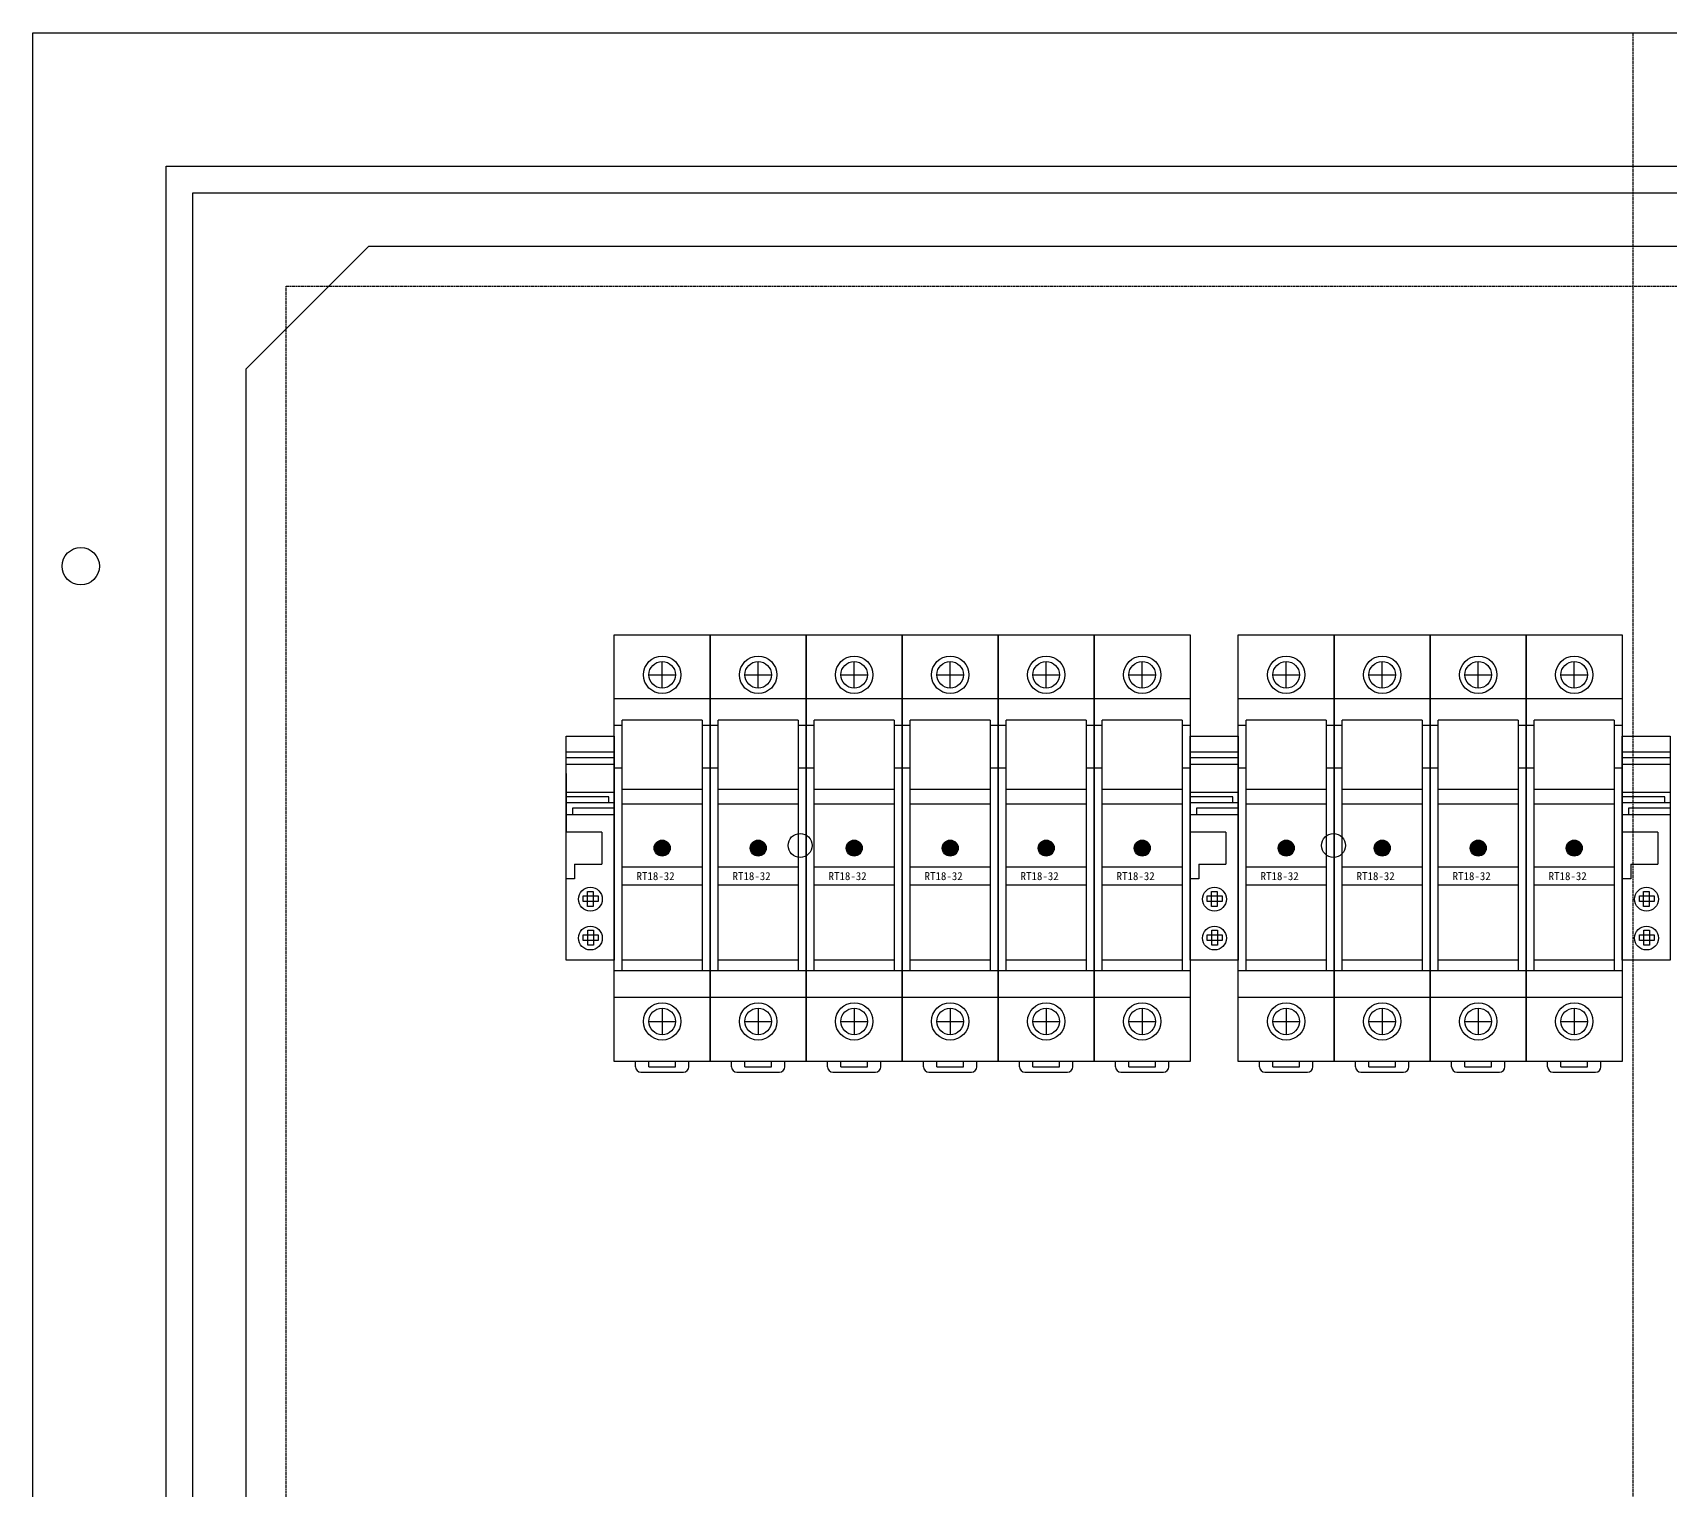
# Model space of a CAD drawing. Extents: x 1006605 to 1007205, y 80594 to 81594.
# Drawn here: x 1006604.8 to 1006911.8, y 81321.2 to 81594.4 of the extents above; entities that cross this region are included whole.
import ezdxf

# ---------------------------------------------------------------- set-up
doc = ezdxf.new("R2010")
doc.units = 0
doc.header["$MEASUREMENT"] = 0
doc.linetypes.add('LYJS-XX', pattern=[0.35, 0.25, -0.1])
doc.layers.add('LY-JS-BJ', color=7, linetype='Continuous')
doc.layers.add('LY-JS-YQJ', color=7, linetype='Continuous')
doc.layers.add('LY-二次控制图', color=7, linetype='Continuous', lineweight=18)

# ---------------------------------------------------------------- blocks, each defined once
blk = doc.blocks.new('A$C43400BFF')
at = {"layer": 'LY-JS-BJ', "color": 1}
blk.add_lwpolyline([(-237, 460), (237, 460), (260, 437), (260, -437), (237, -460), (-237, -460), (-260, -437), (-260, 437)], close=True, dxfattribs=at)
blk = doc.blocks.new('RT18保险 正视图')
at = {"layer": 'LY-JS-YQJ'}
blk.add_hatch(color=1, dxfattribs=at).paths.add_polyline_path([(1.5, -40, 1), (-1.5, -40, 1)])
for p, q in [((-9, -80), (-9, 0)), ((-9, 0), (9, 0)), ((9, 0), (9, -80)), ((0, -10.01), (0, -5.01)), ((-2.5, -7.51), (2.5, -7.51)), ((9, -12.01), (-9, -12.01)), ((-7.5, -17), (-9, -17)), ((7.5, -16), (-7.5, -16)), ((-7.5, -63), (-7.5, -16)), ((7.5, -16), (7.5, -63)), ((9, -17), (7.5, -17)), ((-7.5, -25), (-9, -25)), ((9, -25), (7.5, -25)), ((7.5, -29), (-7.5, -29)), ((7.5, -31.75), (-7.5, -31.75)), ((-7.5, -43.5), (7.5, -43.5)), ((-7.5, -46.9), (7.5, -46.9)), ((7.5, -61), (-7.5, -61)), ((9, -63), (-9, -63)), ((9, -67.99), (-9, -67.99)), ((0, -69.99), (0, -74.99)), ((-2.5, -72.49), (2.5, -72.49)), ((9, -80), (-9, -80)), ((-5, -81), (-5, -80)), ((-4, -82), (4, -82)), ((-2.5, -81), (-2.5, -80)), ((-2.5, -81), (2.5, -81)), ((2.5, -81), (2.5, -80)), ((5, -81), (5, -80))]:
    blk.add_line(p, q, dxfattribs=at)
for centre, radius in [((0, -7.51), 3.5), ((0, -7.51), 2.5), ((0, -72.49), 3.5), ((0, -72.49), 2.5)]:
    blk.add_circle(centre, radius, dxfattribs=at)
at = {"layer": 'LY-JS-YQJ', "color": 1}
blk.add_circle((0, -40), 1.5, dxfattribs=at)
at = {"layer": 'LY-JS-YQJ'}
for centre, start, end in [((-4, -81), 180, 270), ((4, -81), 270, 0)]:
    blk.add_arc(centre, 1, start, end, dxfattribs=at)
at = {"layer": 'LY-JS-YQJ', "insert": (-4.8, -44.5), "char_height": 1.5, "width": 12.3, "attachment_point": 1}
blk.add_mtext('RT18-32', dxfattribs=at)
blk = doc.blocks.new('RT18-32X-6A')
at = {"layer": 'LY-JS-YQJ'}
blk.add_blockref('RT18保险 正视图', (9, 80), dxfattribs=at)
blk = doc.blocks.new('端子堵头')
at = {"layer": 'LY-JS-YQJ'}
for p, q in [((0, 39.03), (9, 39.03)), ((0, 37.96), (9, 37.96)), ((0, 36.73), (9, 36.73)), ((0, 35), (0, 24)), ((9, 35), (9, 24)), ((9, 34.58), (9, 33.47)), ((0, 31.48), (9, 31.48)), ((7.97, 30.59), (0, 30.59)), ((0, 29.53), (9, 29.53)), ((1.25, 27.32), (1.25, 28.56)), ((1.25, 28.56), (9, 28.56)), ((7.97, 29.53), (7.97, 30.59)), ((0, 27.32), (9, 27.32)), ((6.66, 24), (0, 24)), ((6.66, 24), (6.66, 18)), ((1.59, 18), (1.59, 15.27)), ((1.59, 18), (6.66, 18)), ((1.59, 15.27), (0, 15.27))]:
    blk.add_line(p, q, dxfattribs=at)
for points in [[(0, 42), (9, 42), (9, 0), (0, 0)], [(5.06, 12.84), (5.06, 10.03), (3.99, 10.03), (3.99, 12.84)], [(3.2, 12.05), (6.01, 12.05), (6.01, 10.99), (3.2, 10.99)], [(3.2, 4.76), (6.01, 4.76), (6.01, 3.69), (3.2, 3.69)], [(5.13, 5.6), (5.13, 2.79), (4.06, 2.79), (4.06, 5.6)]]:
    blk.add_lwpolyline(points, close=True, dxfattribs=at)
for centre in [(4.54, 11.43), (4.54, 4.14)]:
    blk.add_circle(centre, 2.23, dxfattribs=at)
blk = doc.blocks.new('A$C1F4C3CA9')
at = {"layer": 'LY-二次控制图', "lineweight": -3}
for name, p in [('RT18-32X-6A', (9, -40)), ('RT18-32X-6A', (27, -40)), ('RT18-32X-6A', (45, -40)), ('RT18-32X-6A', (63, -40)), ('RT18-32X-6A', (81, -40)), ('RT18-32X-6A', (99, -40)), ('端子堵头', (0, -21)), ('端子堵头', (117, -21))]:
    blk.add_blockref(name, p, dxfattribs=at)
blk = doc.blocks.new('A$C6ECE46AB')
at = {"layer": 'LY-二次控制图', "lineweight": -3}
for name, p in [('RT18-32X-6A', (9, -40)), ('RT18-32X-6A', (27, -40)), ('RT18-32X-6A', (45, -40)), ('RT18-32X-6A', (63, -40)), ('端子堵头', (0, -21)), ('端子堵头', (81, -21))]:
    blk.add_blockref(name, p, dxfattribs=at)

msp = doc.modelspace()

# ---------------------------------------------------------------- linework, layer by layer
at = {"color": 6}
for centre in [(1006748.66, 81442.04), (1006848.66, 81442.04)]:
    msp.add_circle(centre, 2.25, dxfattribs=at)
at = {"layer": 'LY-JS-BJ', "color": 4, "linetype": 'LYJS-XX', "lineweight": -3}
msp.add_line((1006904.8, 81594.39), (1006904.8, 80594.39), dxfattribs=at)
at = {"layer": 'LY-JS-BJ', "color": 0, "lineweight": -3, "ltscale": 2}
for points in [[(1006604.8, 81594.39), (1007204.8, 81594.39), (1007204.8, 80594.39), (1006604.8, 80594.39)], [(1006629.8, 81569.39), (1007179.8, 81569.39), (1007179.8, 80619.39), (1006629.8, 80619.39)], [(1006634.8, 81564.39), (1007174.8, 81564.39), (1007174.8, 80624.39), (1006634.8, 80624.39)]]:
    msp.add_lwpolyline(points, close=True, dxfattribs=at)
at = {"layer": 'LY-JS-BJ', "color": 4, "linetype": 'LYJS-XX', "lineweight": -3}
msp.add_lwpolyline([(1006652.3, 81546.89), (1007157.3, 81546.89), (1007157.3, 80641.89), (1006652.3, 80641.89)], close=True, dxfattribs=at)
at = {"layer": 'LY-JS-BJ', "color": 0, "lineweight": -3}
msp.add_circle((1006613.8, 81494.39), 3.5, dxfattribs=at)

# ---------------------------------------------------------------- block references
msp.add_blockref('A$C43400BFF', (1006904.8, 81094.39), dxfattribs=at)
at = {"layer": 'LY-二次控制图', "color": 0, "lineweight": -3}
for name, p in [('A$C1F4C3CA9', (1006704.8, 81441.54)), ('A$C6ECE46AB', (1006821.8, 81441.54))]:
    msp.add_blockref(name, p, dxfattribs=at)

doc.saveas('drawing.dxf')
